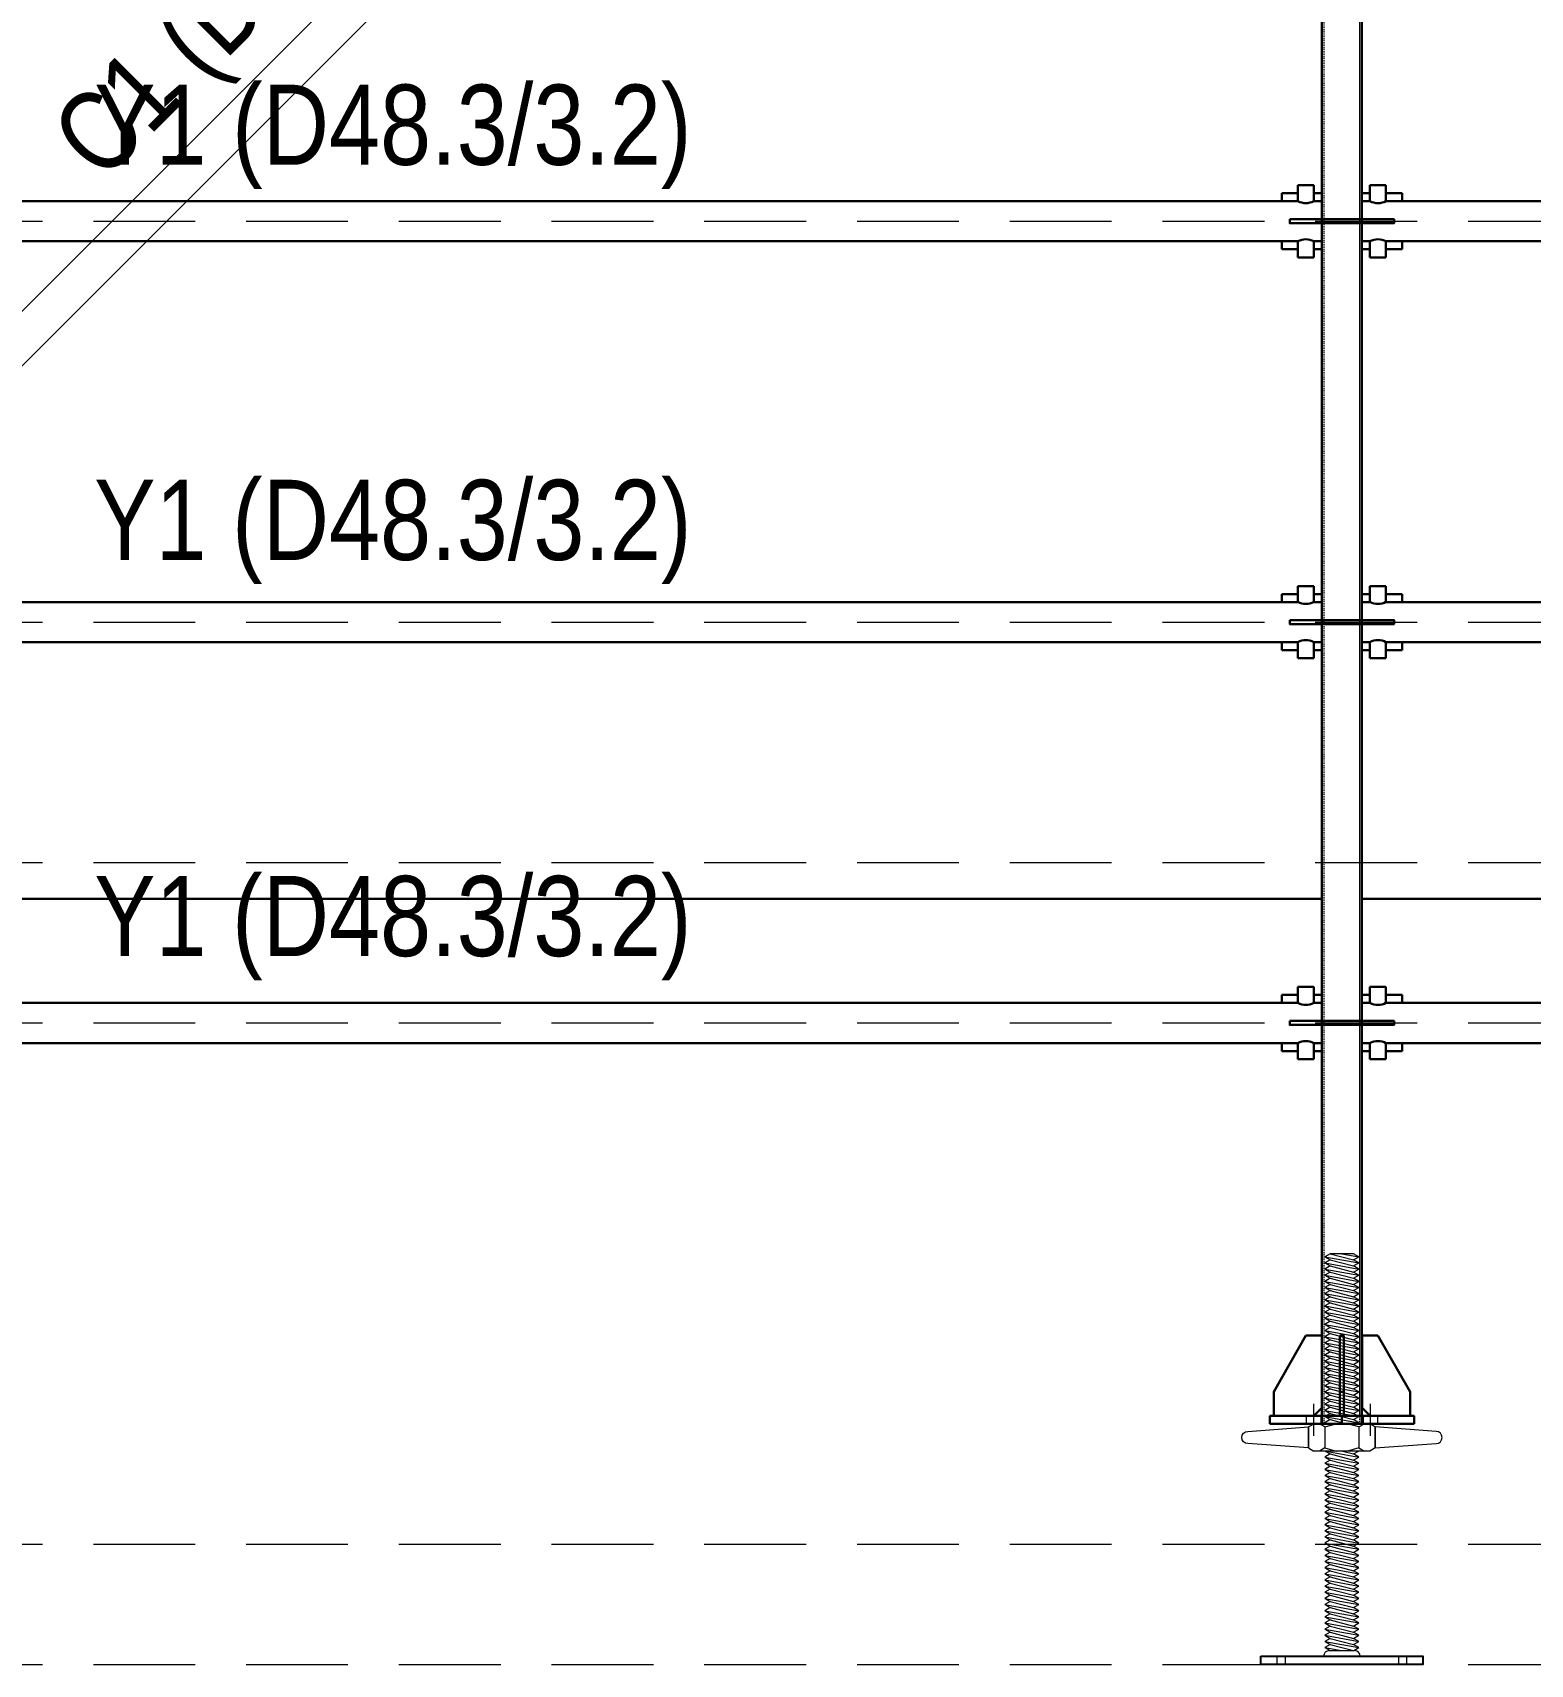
# Model space of a CAD drawing. Header units: millimetres. Extents: x 1500 to 3333, y 525 to 1954.
# Drawn here: x 2749.8 to 2936.6, y 1109.4 to 1312.9 of the extents above; entities that cross this region are included whole.
import ezdxf

# ---------------------------------------------------------------- set-up
doc = ezdxf.new("R2010")
doc.units = ezdxf.units.MM
for name, pattern in [('ACAD_ISO03W100', [30, 12, -18]), ('ACAD_ISO04W100', [30, 24, -3, 0, -3]), ('DASHED', [19.05, 12.7, -6.35]), ('HIDDEN2', [0.1875, 0.125, -0.0625])]:
    doc.linetypes.add(name, pattern=pattern)
for name, color, linetype, lineweight in [('AKS CIZGISI (BEYKENT)', 252, 'DASHED', 20), ('BOLT', 5, 'Continuous', 20), ('CAPRAZ', 140, 'Continuous', 20), ('CHS 60.3x5.0', 171, 'Continuous', 20), ('OLCU (BEYKENT)', 14, 'Continuous', 20), ('Part', 2, 'Continuous', 25), ('Part_Hidden', 7, 'Continuous', 25), ('PLATE', 7, 'Continuous', 25), ('TOPUK TAHTASI', 9, 'Continuous', 15), ('WELD', 7, 'Continuous', 20), ('YATAY-KORKULUK', 210, 'ACAD_ISO04W100', 30), ('YAZI (BEYKENT)', 140, 'Continuous', 20)]:
    doc.layers.add(name, color=color, linetype=linetype, lineweight=lineweight)
doc.styles.add('YAZI (BEYKENT)', font='')
doc.styles.get('YAZI (BEYKENT)').set_extended_font_data('Bahnschrift Light Condensed')

# ---------------------------------------------------------------- blocks, each defined once
blk = doc.blocks.new('*U18')
at = {"layer": 'BOLT', "linetype": 'Continuous', "lineweight": 0}
for p, q in [((-4.44, 31), (-4.44, 30)), ((-4.44, 31), (-4.44, 30)), ((-3.54, 32.5), (-3.54, 28.5)), ((-3.54, 32.5), (-3.54, 28.5)), ((-2.64, 31), (-2.64, 30)), ((-2.64, 31), (-2.64, 30)), ((2.64, 31), (2.64, 30)), ((2.64, 31), (2.64, 30)), ((3.54, 32.5), (3.54, 28.5)), ((3.54, 32.5), (3.54, 28.5)), ((4.44, 31), (4.44, 30)), ((4.44, 31), (4.44, 30))]:
    blk.add_line(p, q, dxfattribs=at)
at = {"layer": 'BOLT', "ltscale": 0.04}
for p, q in [((-4.16, 29.61), (-3.48, 30)), ((-4.16, 26.99), (-4.16, 29.61)), ((-2.12, 30), (-3.48, 30)), ((-2.12, 29.61), (-2.8, 30)), ((-2.12, 29.61), (-0.71, 30)), ((2.12, 30), (-2.12, 30)), ((-2.12, 29.61), (-2.12, 26.99)), ((2.12, 29.61), (0.71, 30)), ((2.12, 29.61), (2.8, 30)), ((3.48, 30), (2.12, 30)), ((2.12, 29.61), (2.12, 26.99)), ((4.16, 29.61), (3.48, 30)), ((4.16, 26.99), (4.16, 29.61)), ((-4.16, 26.99), (-3.48, 26.6)), ((3.48, 26.6), (-3.48, 26.6)), ((-2.12, 26.99), (-2.8, 26.6)), ((-2.12, 26.99), (-0.71, 26.6)), ((-2.02, 26.6), (2.12, 25.85)), ((0.07, 26.6), (1.46, 26.24)), ((2.12, 26.99), (0.71, 26.6)), ((2.12, 26.99), (2.8, 26.6)), ((4.16, 26.99), (3.48, 26.6)), ((-2.12, 25.85), (2.12, 25.09)), ((-2.12, 25.09), (2.12, 24.32)), ((-1.46, 26.24), (1.46, 25.47)), ((-1.46, 25.47), (1.46, 24.7)), ((-1.46, 24.7), (1.46, 23.94)), ((-2.12, 24.32), (2.12, 23.55)), ((-2.12, 23.55), (2.12, 22.79)), ((-2.12, 22.79), (2.12, 22.02)), ((-1.46, 23.94), (1.46, 23.17)), ((-1.46, 23.17), (1.46, 22.4)), ((-1.46, 22.4), (1.46, 21.64)), ((-2.12, 22.02), (2.12, 21.26)), ((-2.12, 21.26), (2.12, 20.49)), ((-2.12, 20.49), (2.12, 19.72)), ((-1.46, 21.64), (1.46, 20.87)), ((-1.46, 20.87), (1.46, 20.11)), ((-2.12, 19.72), (2.12, 18.96)), ((-2.12, 18.96), (2.12, 18.19)), ((-1.46, 20.11), (1.46, 19.34)), ((-1.46, 19.34), (1.46, 18.57)), ((-1.46, 18.57), (1.46, 17.81)), ((-2.12, 18.19), (2.12, 17.42)), ((-2.12, 17.42), (2.12, 16.66)), ((-2.12, 16.66), (2.12, 15.89)), ((-1.46, 17.81), (1.46, 17.04)), ((-1.46, 17.04), (1.46, 16.27)), ((-2.12, 15.89), (2.12, 15.12)), ((-2.12, 15.12), (2.12, 14.36)), ((-2.12, 14.36), (2.12, 13.59)), ((-1.46, 16.27), (1.46, 15.51)), ((-1.46, 15.51), (1.46, 14.74)), ((-1.46, 14.74), (1.46, 13.97)), ((-2.12, 13.59), (2.12, 12.82)), ((-2.12, 12.82), (2.12, 12.06)), ((-1.46, 13.97), (1.46, 13.21)), ((-1.46, 13.21), (1.46, 12.44)), ((-1.46, 12.44), (1.46, 11.67)), ((-2.12, 12.06), (2.12, 11.29)), ((-2.12, 11.29), (2.12, 10.53)), ((-2.12, 10.53), (2.12, 9.76)), ((-1.46, 11.67), (1.46, 10.91)), ((-1.46, 10.91), (1.46, 10.14)), ((-2.12, 9.76), (2.12, 8.99)), ((-2.12, 8.99), (2.12, 8.23)), ((-2.12, 8.23), (2.12, 7.46)), ((-1.46, 10.14), (1.46, 9.38)), ((-1.46, 9.38), (1.46, 8.61)), ((-1.46, 8.61), (1.46, 7.84)), ((-2.12, 7.46), (2.12, 6.69)), ((-2.12, 6.69), (2.12, 5.93)), ((-1.46, 7.84), (1.46, 7.08)), ((-1.46, 7.08), (1.46, 6.31)), ((-1.46, 6.31), (1.46, 5.54)), ((-2.12, 5.93), (2.12, 5.16)), ((-2.12, 5.16), (2.12, 4.39)), ((-2.12, 4.39), (2.12, 3.63)), ((-1.46, 5.54), (1.46, 4.78)), ((-1.46, 4.78), (1.46, 4.01)), ((-2.12, 3.63), (2.12, 2.86)), ((-2.12, 2.86), (2.12, 2.09)), ((-2.12, 2.09), (-0.04, 1.72)), ((-1.46, 4.01), (1.46, 3.24)), ((-1.46, 3.24), (1.46, 2.48)), ((-1.46, 2.48), (1.44, 1.72)), ((-1.57, 1.01), (1.57, 1.01))]:
    blk.add_line(p, q, dxfattribs=at)
for points in [[(-4.16, 29.61), (-4.16, 26.99), (-11.74, 27.54, -1), (-11.74, 29.06)], [(4.16, 29.61), (4.16, 26.99), (11.74, 27.54, 1), (11.74, 29.06)]]:
    blk.add_lwpolyline(points, format="xyb", close=True, dxfattribs=at)
for points in [[(-2.09, 26.6), (-1.46, 26.24)], [(1.46, 26.24), (2.09, 26.6)], [(-1.46, 26.24), (-2.12, 25.85), (-1.46, 25.47)], [(-1.46, 25.47), (-2.12, 25.09), (-1.46, 24.7)], [(-1.46, 24.7), (-2.12, 24.32), (-1.46, 23.94)], [(1.46, 25.47), (2.12, 25.85), (1.46, 26.24)], [(1.46, 24.7), (2.12, 25.09), (1.46, 25.47)], [(1.46, 23.94), (2.12, 24.32), (1.46, 24.7)], [(-1.46, 23.94), (-2.12, 23.55), (-1.46, 23.17)], [(-1.46, 23.17), (-2.12, 22.79), (-1.46, 22.4)], [(-1.46, 22.4), (-2.12, 22.02), (-1.46, 21.64)], [(1.46, 23.17), (2.12, 23.55), (1.46, 23.94)], [(1.46, 22.4), (2.12, 22.79), (1.46, 23.17)], [(1.46, 21.64), (2.12, 22.02), (1.46, 22.4)], [(-1.46, 21.64), (-2.12, 21.26), (-1.46, 20.87)], [(-1.46, 20.87), (-2.12, 20.49), (-1.46, 20.11)], [(1.46, 20.87), (2.12, 21.26), (1.46, 21.64)], [(1.46, 20.11), (2.12, 20.49), (1.46, 20.87)], [(-1.46, 20.11), (-2.12, 19.72), (-1.46, 19.34)], [(-1.46, 19.34), (-2.12, 18.96), (-1.46, 18.57)], [(-1.46, 18.57), (-2.12, 18.19), (-1.46, 17.81)], [(1.46, 19.34), (2.12, 19.72), (1.46, 20.11)], [(1.46, 18.57), (2.12, 18.96), (1.46, 19.34)], [(1.46, 17.81), (2.12, 18.19), (1.46, 18.57)], [(-1.46, 17.81), (-2.12, 17.42), (-1.46, 17.04)], [(-1.46, 17.04), (-2.12, 16.66), (-1.46, 16.27)], [(1.46, 17.04), (2.12, 17.42), (1.46, 17.81)], [(1.46, 16.27), (2.12, 16.66), (1.46, 17.04)], [(-1.46, 16.27), (-2.12, 15.89), (-1.46, 15.51)], [(-1.46, 15.51), (-2.12, 15.12), (-1.46, 14.74)], [(-1.46, 14.74), (-2.12, 14.36), (-1.46, 13.97)], [(1.46, 15.51), (2.12, 15.89), (1.46, 16.27)], [(1.46, 14.74), (2.12, 15.12), (1.46, 15.51)], [(1.46, 13.97), (2.12, 14.36), (1.46, 14.74)], [(-1.46, 13.97), (-2.12, 13.59), (-1.46, 13.21)], [(-1.46, 13.21), (-2.12, 12.82), (-1.46, 12.44)], [(-1.46, 12.44), (-2.12, 12.06), (-1.46, 11.67)], [(1.46, 13.21), (2.12, 13.59), (1.46, 13.97)], [(1.46, 12.44), (2.12, 12.82), (1.46, 13.21)], [(1.46, 11.67), (2.12, 12.06), (1.46, 12.44)], [(-1.46, 11.67), (-2.12, 11.29), (-1.46, 10.91)], [(-1.46, 10.91), (-2.12, 10.53), (-1.46, 10.14)], [(1.46, 10.91), (2.12, 11.29), (1.46, 11.67)], [(1.46, 10.14), (2.12, 10.53), (1.46, 10.91)], [(-1.46, 10.14), (-2.12, 9.76), (-1.46, 9.38)], [(-1.46, 9.38), (-2.12, 8.99), (-1.46, 8.61)], [(-1.46, 8.61), (-2.12, 8.23), (-1.46, 7.84)], [(1.46, 9.38), (2.12, 9.76), (1.46, 10.14)], [(1.46, 8.61), (2.12, 8.99), (1.46, 9.38)], [(1.46, 7.84), (2.12, 8.23), (1.46, 8.61)], [(-1.46, 7.84), (-2.12, 7.46), (-1.46, 7.08)], [(-1.46, 7.08), (-2.12, 6.69), (-1.46, 6.31)], [(-1.46, 6.31), (-2.12, 5.93), (-1.46, 5.54)], [(1.46, 7.08), (2.12, 7.46), (1.46, 7.84)], [(1.46, 6.31), (2.12, 6.69), (1.46, 7.08)], [(1.46, 5.54), (2.12, 5.93), (1.46, 6.31)], [(-1.46, 5.54), (-2.12, 5.16), (-1.46, 4.78)], [(-1.46, 4.78), (-2.12, 4.39), (-1.46, 4.01)], [(1.46, 4.78), (2.12, 5.16), (1.46, 5.54)], [(1.46, 4.01), (2.12, 4.39), (1.46, 4.78)], [(-1.46, 4.01), (-2.12, 3.63), (-1.46, 3.24)], [(-1.46, 3.24), (-2.12, 2.86), (-1.46, 2.48)], [(-1.46, 2.48), (-2.12, 2.09), (-1.47, 1.72)], [(1.46, 3.24), (2.12, 3.63), (1.46, 4.01)], [(1.46, 2.48), (2.12, 2.86), (1.46, 3.24)], [(1.47, 1.72), (2.12, 2.09), (1.46, 2.48)]]:
    blk.add_lwpolyline(points, dxfattribs=at)
at = {"layer": 'CHS 60.3x5.0', "color": 8, "linetype": 'ACAD_ISO03W100', "lineweight": 9, "ltscale": 0.5}
for p, q in [((-1.46, 51.22), (1.46, 50.45)), ((0, 51.22), (2.12, 50.83)), ((-2.12, 50.83), (2.12, 50.07)), ((-2.12, 50.07), (2.12, 49.3)), ((-2.12, 49.3), (2.12, 48.54)), ((-1.46, 50.45), (1.46, 49.69)), ((-1.46, 49.69), (1.46, 48.92)), ((-1.46, 48.92), (1.46, 48.15)), ((-2.12, 48.54), (2.12, 47.77)), ((-2.12, 47.77), (2.12, 47)), ((-2.12, 47), (2.12, 46.24)), ((-1.46, 48.15), (1.46, 47.39)), ((-1.46, 47.39), (1.46, 46.62)), ((-2.12, 46.24), (2.12, 45.47)), ((-2.12, 45.47), (2.12, 44.7)), ((-1.46, 46.62), (1.46, 45.85)), ((-1.46, 45.85), (1.46, 45.09)), ((-1.46, 45.09), (1.46, 44.32)), ((-2.12, 44.7), (2.12, 43.94)), ((-2.12, 43.94), (2.12, 43.17)), ((-2.12, 43.17), (2.12, 42.4)), ((-1.46, 44.32), (1.46, 43.55)), ((-1.46, 43.55), (1.46, 42.79)), ((-1.46, 42.79), (1.46, 42.02)), ((-2.12, 42.4), (2.12, 41.64)), ((-2.12, 41.64), (2.12, 40.87)), ((-2.12, 40.87), (2.12, 40.1)), ((-1.46, 42.02), (1.46, 41.25)), ((-1.46, 41.25), (1.46, 40.49)), ((-2.12, 40.1), (2.12, 39.34)), ((-2.12, 39.34), (2.12, 38.57)), ((-1.46, 40.49), (1.46, 39.72)), ((-1.46, 39.72), (1.46, 38.96)), ((-1.46, 38.96), (1.46, 38.19)), ((-2.12, 38.57), (2.12, 37.81)), ((-2.12, 37.81), (2.12, 37.04)), ((-2.12, 37.04), (2.12, 36.27)), ((-1.46, 38.19), (1.46, 37.42)), ((-1.46, 37.42), (1.46, 36.66)), ((-1.46, 36.66), (1.46, 35.89)), ((-2.12, 36.27), (2.12, 35.51)), ((-2.12, 35.51), (2.12, 34.74)), ((-2.12, 34.74), (2.12, 33.97)), ((-1.46, 35.89), (1.46, 35.12)), ((-1.46, 35.12), (1.46, 34.36)), ((-2.12, 33.97), (2.12, 33.21)), ((-2.12, 33.21), (2.12, 32.44)), ((-1.46, 34.36), (1.46, 33.59)), ((-1.46, 33.59), (1.46, 32.82)), ((-1.46, 32.82), (1.46, 32.06)), ((-2.12, 32.44), (2.12, 31.67)), ((-2.12, 31.67), (2.12, 30.91)), ((-2.12, 30.91), (2.12, 30.14)), ((-1.46, 32.06), (1.46, 31.29)), ((-1.46, 31.29), (1.46, 30.52)), ((-2.12, 30.14), (-1.34, 30)), ((-1.46, 30.52), (0.54, 30))]:
    blk.add_line(p, q, dxfattribs=at)
for points in [[(-1.46, 51.22), (-2.12, 50.83), (-1.46, 50.45)], [(1.46, 50.45), (2.12, 50.83), (1.46, 51.22), (-1.46, 51.22)], [(-1.46, 50.45), (-2.12, 50.07), (-1.46, 49.69)], [(-1.46, 49.69), (-2.12, 49.3), (-1.46, 48.92)], [(-1.46, 48.92), (-2.12, 48.54), (-1.46, 48.15)], [(1.46, 49.69), (2.12, 50.07), (1.46, 50.45)], [(1.46, 48.92), (2.12, 49.3), (1.46, 49.69)], [(1.46, 48.15), (2.12, 48.54), (1.46, 48.92)], [(-1.46, 48.15), (-2.12, 47.77), (-1.46, 47.39)], [(-1.46, 47.39), (-2.12, 47), (-1.46, 46.62)], [(1.46, 47.39), (2.12, 47.77), (1.46, 48.15)], [(1.46, 46.62), (2.12, 47), (1.46, 47.39)], [(-1.46, 46.62), (-2.12, 46.24), (-1.46, 45.85)], [(-1.46, 45.85), (-2.12, 45.47), (-1.46, 45.09)], [(-1.46, 45.09), (-2.12, 44.7), (-1.46, 44.32)], [(1.46, 45.85), (2.12, 46.24), (1.46, 46.62)], [(1.46, 45.09), (2.12, 45.47), (1.46, 45.85)], [(1.46, 44.32), (2.12, 44.7), (1.46, 45.09)], [(-1.46, 44.32), (-2.12, 43.94), (-1.46, 43.55)], [(-1.46, 43.55), (-2.12, 43.17), (-1.46, 42.79)], [(-1.46, 42.79), (-2.12, 42.4), (-1.46, 42.02)], [(1.46, 43.55), (2.12, 43.94), (1.46, 44.32)], [(1.46, 42.79), (2.12, 43.17), (1.46, 43.55)], [(1.46, 42.02), (2.12, 42.4), (1.46, 42.79)], [(-1.46, 42.02), (-2.12, 41.64), (-1.46, 41.25)], [(-1.46, 41.25), (-2.12, 40.87), (-1.46, 40.49)], [(1.46, 41.25), (2.12, 41.64), (1.46, 42.02)], [(1.46, 40.49), (2.12, 40.87), (1.46, 41.25)], [(-1.46, 40.49), (-2.12, 40.1), (-1.46, 39.72)], [(-1.46, 39.72), (-2.12, 39.34), (-1.46, 38.96)], [(-1.46, 38.96), (-2.12, 38.57), (-1.46, 38.19)], [(1.46, 39.72), (2.12, 40.1), (1.46, 40.49)], [(1.46, 38.96), (2.12, 39.34), (1.46, 39.72)], [(1.46, 38.19), (2.12, 38.57), (1.46, 38.96)], [(-1.46, 38.19), (-2.12, 37.81), (-1.46, 37.42)], [(-1.46, 37.42), (-2.12, 37.04), (-1.46, 36.66)], [(-1.46, 36.66), (-2.12, 36.27), (-1.46, 35.89)], [(1.46, 37.42), (2.12, 37.81), (1.46, 38.19)], [(1.46, 36.66), (2.12, 37.04), (1.46, 37.42)], [(1.46, 35.89), (2.12, 36.27), (1.46, 36.66)], [(-1.46, 35.89), (-2.12, 35.51), (-1.46, 35.12)], [(-1.46, 35.12), (-2.12, 34.74), (-1.46, 34.36)], [(1.46, 35.12), (2.12, 35.51), (1.46, 35.89)], [(1.46, 34.36), (2.12, 34.74), (1.46, 35.12)], [(-1.46, 34.36), (-2.12, 33.97), (-1.46, 33.59)], [(-1.46, 33.59), (-2.12, 33.21), (-1.46, 32.82)], [(-1.46, 32.82), (-2.12, 32.44), (-1.46, 32.06)], [(1.46, 33.59), (2.12, 33.97), (1.46, 34.36)], [(1.46, 32.82), (2.12, 33.21), (1.46, 33.59)], [(1.46, 32.06), (2.12, 32.44), (1.46, 32.82)], [(-1.46, 32.06), (-2.12, 31.67), (-1.46, 31.29)], [(-1.46, 31.29), (-2.12, 30.91), (-1.46, 30.52)], [(1.46, 31.29), (2.12, 31.67), (1.46, 32.06)], [(1.46, 30.52), (2.12, 30.91), (1.46, 31.29)], [(-1.46, 30.52), (-2.12, 30.14), (-1.88, 30)], [(1.88, 30), (2.12, 30.14), (1.46, 30.52)], [(-8.08, 1.01), (-7.07, 1.01), (-7.07, 0), (-8.08, 0), (-8.08, 1.01)], [(8.08, 1.01), (7.07, 1.01), (7.07, 0), (8.08, 0), (8.08, 1.01)]]:
    blk.add_lwpolyline(points, dxfattribs=at)
at = {"layer": 'Part', "color": 4, "linetype": 'Continuous', "lineweight": 30}
for p, q in [((-4.5, 41), (-8.5, 34)), ((-2.52, 41), (-4.5, 41)), ((-2.52, 32), (-2.52, 41)), ((-0.25, 31), (-0.25, 41)), ((-0.25, 41), (0.25, 41)), ((0.25, 41), (0.25, 31)), ((4.5, 41), (2.52, 41)), ((2.52, 41), (2.52, 32)), ((4.5, 41), (8.5, 34)), ((-8.5, 34), (-8.5, 31)), ((-0.25, 34), (0.25, 34)), ((8.5, 34), (8.5, 31)), ((-9, 30), (-9, 31)), ((-9, 31), (9, 31)), ((-3.52, 31), (-2.52, 32)), ((0, 30), (0, 31)), ((3.52, 31), (2.52, 32)), ((9, 30), (9, 31)), ((-9, 30), (9, 30))]:
    blk.add_line(p, q, dxfattribs=at)
for points in [[(-2.5, 31), (2.5, 31), (2.5, 305), (-2.5, 305)], [(-6.5, 180.25), (6.5, 180.25), (6.5, 179.75), (-6.5, 179.75)], [(-6.5, 130.25), (6.5, 130.25), (6.5, 129.75), (-6.5, 129.75)], [(-6.5, 80.25), (6.5, 80.25), (6.5, 79.75), (-6.5, 79.75)]]:
    blk.add_lwpolyline(points, close=True, dxfattribs=at)
at = {"layer": 'Part_Hidden', "color": 8, "linetype": 'HIDDEN2', "lineweight": 15}
for p, q in [((-0.25, 41), (-0.25, 31)), ((0.25, 41), (-0.25, 41)), ((0.25, 31), (0.25, 41)), ((-0.25, 34), (0.25, 34)), ((-8.5, 31), (-3.52, 31)), ((-2.5, 31), (2.5, 31)), ((0.25, 32), (-0.25, 32)), ((0.25, 32), (-0.25, 32)), ((0.25, 31), (-0.25, 31)), ((-0.25, 31), (0.25, 31)), ((8.5, 31), (3.52, 31))]:
    blk.add_line(p, q, dxfattribs=at)
blk.add_lwpolyline([(-2.25, 31), (2.25, 31), (2.25, 305), (-2.25, 305)], close=True, dxfattribs=at)
at = {"layer": 'PLATE', "ltscale": 0.5}
blk.add_lwpolyline([(-10.1, 1.01), (10.1, 1.01), (10.1, 0), (-10.1, 0), (-10.1, 1.01)], dxfattribs=at)
at = {"layer": 'TOPUK TAHTASI', "linetype": 'Continuous', "lineweight": 30}
blk.add_line((2.5, 95.5), (122.5, 95.5), dxfattribs=at)
at = {"layer": 'WELD', "ltscale": 0.5}
blk.add_lwpolyline([(-1.57, 1.72), (1.57, 1.72)], dxfattribs=at)
for centre, start, end in [((-1.57, 1.01), 90, 180), ((1.57, 1.01), 0, 90)]:
    blk.add_arc(centre, 0.707, start, end, dxfattribs=at)
at = {"layer": 'YATAY-KORKULUK', "linetype": 'Continuous', "lineweight": 30}
for p, q in [((2.5, 183.5), (3.5, 183.5)), ((3.5, 182.5), (3.5, 184.5)), ((3.5, 184.5), (5.5, 184.5)), ((5.5, 182.5), (5.5, 184.5)), ((5.5, 183.5), (7.5, 183.5)), ((7.5, 182.5), (7.5, 183.5)), ((2.5, 182.5), (3.5, 182.5)), ((5.5, 182.5), (119.5, 182.5)), ((2.5, 177.5), (3.5, 177.5)), ((2.5, 177.5), (3.5, 177.5)), ((3.5, 177.5), (3.5, 175.5)), ((5.5, 177.5), (119.5, 177.5)), ((5.5, 177.5), (5.5, 175.5)), ((7.5, 177.5), (7.5, 176.5)), ((2.5, 176.5), (3.5, 176.5)), ((3.5, 175.5), (5.5, 175.5)), ((5.5, 176.5), (7.5, 176.5)), ((3.5, 132.5), (3.5, 134.5)), ((3.5, 134.5), (5.5, 134.5)), ((5.5, 132.5), (5.5, 134.5)), ((2.5, 133.5), (3.5, 133.5)), ((2.5, 132.5), (3.5, 132.5)), ((5.5, 133.5), (7.5, 133.5)), ((5.5, 132.5), (119.5, 132.5)), ((7.5, 132.5), (7.5, 133.5)), ((2.5, 127.5), (3.5, 127.5)), ((2.5, 127.5), (3.5, 127.5)), ((2.5, 126.5), (3.5, 126.5)), ((3.5, 127.5), (3.5, 125.5)), ((5.5, 127.5), (119.5, 127.5)), ((5.5, 127.5), (5.5, 125.5)), ((5.5, 126.5), (7.5, 126.5)), ((7.5, 127.5), (7.5, 126.5)), ((3.5, 125.5), (5.5, 125.5)), ((2.5, 83.5), (3.5, 83.5)), ((3.5, 82.5), (3.5, 84.5)), ((3.5, 84.5), (5.5, 84.5)), ((5.5, 82.5), (5.5, 84.5)), ((5.5, 83.5), (7.5, 83.5)), ((7.5, 82.5), (7.5, 83.5)), ((2.5, 82.5), (3.5, 82.5)), ((5.5, 82.5), (119.5, 82.5)), ((2.5, 77.5), (3.5, 77.5)), ((2.5, 77.5), (3.5, 77.5)), ((3.5, 77.5), (3.5, 75.5)), ((5.5, 77.5), (119.5, 77.5)), ((5.5, 77.5), (5.5, 75.5)), ((7.5, 77.5), (7.5, 76.5)), ((2.5, 76.5), (3.5, 76.5)), ((3.5, 75.5), (5.5, 75.5)), ((5.5, 76.5), (7.5, 76.5))]:
    blk.add_line(p, q, dxfattribs=at)
for centre, start, end in [((4.5, 184.38), 241.9275, 298.0725), ((4.5, 175.63), 61.9275, 118.0725), ((4.5, 134.38), 241.9275, 298.0725), ((4.5, 125.63), 61.9275, 118.0725), ((4.5, 84.38), 241.9275, 298.0725), ((4.5, 75.63), 61.9275, 118.0725)]:
    blk.add_arc(centre, 2.12, start, end, dxfattribs=at)
blk = doc.blocks.new('*U9')
at = {"layer": 'BOLT', "linetype": 'Continuous', "lineweight": 0}
for p, q in [((245.56, 31), (245.56, 30)), ((245.56, 31), (245.56, 30)), ((246.46, 32.5), (246.46, 28.5)), ((246.46, 32.5), (246.46, 28.5)), ((247.36, 31), (247.36, 30)), ((247.36, 31), (247.36, 30)), ((252.64, 31), (252.64, 30)), ((252.64, 31), (252.64, 30)), ((253.54, 32.5), (253.54, 28.5)), ((253.54, 32.5), (253.54, 28.5)), ((254.44, 31), (254.44, 30)), ((254.44, 31), (254.44, 30))]:
    blk.add_line(p, q, dxfattribs=at)
at = {"layer": 'BOLT', "ltscale": 0.04}
for p, q in [((245.84, 29.61), (246.52, 30)), ((245.84, 26.99), (245.84, 29.61)), ((247.88, 30), (246.52, 30)), ((247.88, 29.61), (247.2, 30)), ((247.88, 29.61), (249.29, 30)), ((252.12, 30), (247.88, 30)), ((247.88, 29.61), (247.88, 26.99)), ((252.12, 29.61), (250.71, 30)), ((252.12, 29.61), (252.8, 30)), ((253.48, 30), (252.12, 30)), ((252.12, 29.61), (252.12, 26.99)), ((254.16, 29.61), (253.48, 30)), ((254.16, 26.99), (254.16, 29.61)), ((245.84, 26.99), (246.52, 26.6)), ((253.48, 26.6), (246.52, 26.6)), ((247.88, 26.99), (247.2, 26.6)), ((247.88, 26.99), (249.29, 26.6)), ((247.98, 26.6), (252.12, 25.85)), ((250.07, 26.6), (251.46, 26.24)), ((252.12, 26.99), (250.71, 26.6)), ((252.12, 26.99), (252.8, 26.6)), ((254.16, 26.99), (253.48, 26.6)), ((247.88, 25.85), (252.12, 25.09)), ((247.88, 25.09), (252.12, 24.32)), ((248.54, 26.24), (251.46, 25.47)), ((248.54, 25.47), (251.46, 24.7)), ((248.54, 24.7), (251.46, 23.94)), ((247.88, 24.32), (252.12, 23.55)), ((247.88, 23.55), (252.12, 22.79)), ((247.88, 22.79), (252.12, 22.02)), ((248.54, 23.94), (251.46, 23.17)), ((248.54, 23.17), (251.46, 22.4)), ((248.54, 22.4), (251.46, 21.64)), ((247.88, 22.02), (252.12, 21.26)), ((247.88, 21.26), (252.12, 20.49)), ((247.88, 20.49), (252.12, 19.72)), ((248.54, 21.64), (251.46, 20.87)), ((248.54, 20.87), (251.46, 20.11)), ((247.88, 19.72), (252.12, 18.96)), ((247.88, 18.96), (252.12, 18.19)), ((248.54, 20.11), (251.46, 19.34)), ((248.54, 19.34), (251.46, 18.57)), ((248.54, 18.57), (251.46, 17.81)), ((247.88, 18.19), (252.12, 17.42)), ((247.88, 17.42), (252.12, 16.66)), ((247.88, 16.66), (252.12, 15.89)), ((248.54, 17.81), (251.46, 17.04)), ((248.54, 17.04), (251.46, 16.27)), ((247.88, 15.89), (252.12, 15.12)), ((247.88, 15.12), (252.12, 14.36)), ((247.88, 14.36), (252.12, 13.59)), ((248.54, 16.27), (251.46, 15.51)), ((248.54, 15.51), (251.46, 14.74)), ((248.54, 14.74), (251.46, 13.97)), ((247.88, 13.59), (252.12, 12.82)), ((247.88, 12.82), (252.12, 12.06)), ((248.54, 13.97), (251.46, 13.21)), ((248.54, 13.21), (251.46, 12.44)), ((248.54, 12.44), (251.46, 11.67)), ((247.88, 12.06), (252.12, 11.29)), ((247.88, 11.29), (252.12, 10.53)), ((247.88, 10.53), (252.12, 9.76)), ((248.54, 11.67), (251.46, 10.91)), ((248.54, 10.91), (251.46, 10.14)), ((247.88, 9.76), (252.12, 8.99)), ((247.88, 8.99), (252.12, 8.23)), ((247.88, 8.23), (252.12, 7.46)), ((248.54, 10.14), (251.46, 9.38)), ((248.54, 9.38), (251.46, 8.61)), ((248.54, 8.61), (251.46, 7.84)), ((247.88, 7.46), (252.12, 6.69)), ((247.88, 6.69), (252.12, 5.93)), ((248.54, 7.84), (251.46, 7.08)), ((248.54, 7.08), (251.46, 6.31)), ((248.54, 6.31), (251.46, 5.54)), ((247.88, 5.93), (252.12, 5.16)), ((247.88, 5.16), (252.12, 4.39)), ((247.88, 4.39), (252.12, 3.63)), ((248.54, 5.54), (251.46, 4.78)), ((248.54, 4.78), (251.46, 4.01)), ((247.88, 3.63), (252.12, 2.86)), ((247.88, 2.86), (252.12, 2.09)), ((247.88, 2.09), (249.96, 1.72)), ((248.54, 4.01), (251.46, 3.24)), ((248.54, 3.24), (251.46, 2.48)), ((248.54, 2.48), (251.44, 1.72)), ((248.43, 1.01), (251.57, 1.01))]:
    blk.add_line(p, q, dxfattribs=at)
for points in [[(245.84, 29.61), (245.84, 26.99), (238.26, 27.54, -1), (238.26, 29.06)], [(254.16, 29.61), (254.16, 26.99), (261.74, 27.54, 1), (261.74, 29.06)]]:
    blk.add_lwpolyline(points, format="xyb", close=True, dxfattribs=at)
for points in [[(247.91, 26.6), (248.54, 26.24)], [(251.46, 26.24), (252.09, 26.6)], [(248.54, 26.24), (247.88, 25.85), (248.54, 25.47)], [(248.54, 25.47), (247.88, 25.09), (248.54, 24.7)], [(248.54, 24.7), (247.88, 24.32), (248.54, 23.94)], [(251.46, 25.47), (252.12, 25.85), (251.46, 26.24)], [(251.46, 24.7), (252.12, 25.09), (251.46, 25.47)], [(251.46, 23.94), (252.12, 24.32), (251.46, 24.7)], [(248.54, 23.94), (247.88, 23.55), (248.54, 23.17)], [(248.54, 23.17), (247.88, 22.79), (248.54, 22.4)], [(248.54, 22.4), (247.88, 22.02), (248.54, 21.64)], [(251.46, 23.17), (252.12, 23.55), (251.46, 23.94)], [(251.46, 22.4), (252.12, 22.79), (251.46, 23.17)], [(251.46, 21.64), (252.12, 22.02), (251.46, 22.4)], [(248.54, 21.64), (247.88, 21.26), (248.54, 20.87)], [(248.54, 20.87), (247.88, 20.49), (248.54, 20.11)], [(251.46, 20.87), (252.12, 21.26), (251.46, 21.64)], [(251.46, 20.11), (252.12, 20.49), (251.46, 20.87)], [(248.54, 20.11), (247.88, 19.72), (248.54, 19.34)], [(248.54, 19.34), (247.88, 18.96), (248.54, 18.57)], [(248.54, 18.57), (247.88, 18.19), (248.54, 17.81)], [(251.46, 19.34), (252.12, 19.72), (251.46, 20.11)], [(251.46, 18.57), (252.12, 18.96), (251.46, 19.34)], [(251.46, 17.81), (252.12, 18.19), (251.46, 18.57)], [(248.54, 17.81), (247.88, 17.42), (248.54, 17.04)], [(248.54, 17.04), (247.88, 16.66), (248.54, 16.27)], [(251.46, 17.04), (252.12, 17.42), (251.46, 17.81)], [(251.46, 16.27), (252.12, 16.66), (251.46, 17.04)], [(248.54, 16.27), (247.88, 15.89), (248.54, 15.51)], [(248.54, 15.51), (247.88, 15.12), (248.54, 14.74)], [(248.54, 14.74), (247.88, 14.36), (248.54, 13.97)], [(251.46, 15.51), (252.12, 15.89), (251.46, 16.27)], [(251.46, 14.74), (252.12, 15.12), (251.46, 15.51)], [(251.46, 13.97), (252.12, 14.36), (251.46, 14.74)], [(248.54, 13.97), (247.88, 13.59), (248.54, 13.21)], [(248.54, 13.21), (247.88, 12.82), (248.54, 12.44)], [(248.54, 12.44), (247.88, 12.06), (248.54, 11.67)], [(251.46, 13.21), (252.12, 13.59), (251.46, 13.97)], [(251.46, 12.44), (252.12, 12.82), (251.46, 13.21)], [(251.46, 11.67), (252.12, 12.06), (251.46, 12.44)], [(248.54, 11.67), (247.88, 11.29), (248.54, 10.91)], [(248.54, 10.91), (247.88, 10.53), (248.54, 10.14)], [(251.46, 10.91), (252.12, 11.29), (251.46, 11.67)], [(251.46, 10.14), (252.12, 10.53), (251.46, 10.91)], [(248.54, 10.14), (247.88, 9.76), (248.54, 9.38)], [(248.54, 9.38), (247.88, 8.99), (248.54, 8.61)], [(248.54, 8.61), (247.88, 8.23), (248.54, 7.84)], [(251.46, 9.38), (252.12, 9.76), (251.46, 10.14)], [(251.46, 8.61), (252.12, 8.99), (251.46, 9.38)], [(251.46, 7.84), (252.12, 8.23), (251.46, 8.61)], [(248.54, 7.84), (247.88, 7.46), (248.54, 7.08)], [(248.54, 7.08), (247.88, 6.69), (248.54, 6.31)], [(248.54, 6.31), (247.88, 5.93), (248.54, 5.54)], [(251.46, 7.08), (252.12, 7.46), (251.46, 7.84)], [(251.46, 6.31), (252.12, 6.69), (251.46, 7.08)], [(251.46, 5.54), (252.12, 5.93), (251.46, 6.31)], [(248.54, 5.54), (247.88, 5.16), (248.54, 4.78)], [(248.54, 4.78), (247.88, 4.39), (248.54, 4.01)], [(251.46, 4.78), (252.12, 5.16), (251.46, 5.54)], [(251.46, 4.01), (252.12, 4.39), (251.46, 4.78)], [(248.54, 4.01), (247.88, 3.63), (248.54, 3.24)], [(248.54, 3.24), (247.88, 2.86), (248.54, 2.48)], [(248.54, 2.48), (247.88, 2.09), (248.53, 1.72)], [(251.46, 3.24), (252.12, 3.63), (251.46, 4.01)], [(251.46, 2.48), (252.12, 2.86), (251.46, 3.24)], [(251.47, 1.72), (252.12, 2.09), (251.46, 2.48)]]:
    blk.add_lwpolyline(points, dxfattribs=at)
at = {"layer": 'CHS 60.3x5.0', "color": 8, "linetype": 'ACAD_ISO03W100', "lineweight": 9, "ltscale": 0.5}
for p, q in [((248.54, 51.22), (251.46, 50.45)), ((250, 51.22), (252.12, 50.83)), ((247.88, 50.83), (252.12, 50.07)), ((247.88, 50.07), (252.12, 49.3)), ((247.88, 49.3), (252.12, 48.54)), ((248.54, 50.45), (251.46, 49.69)), ((248.54, 49.69), (251.46, 48.92)), ((248.54, 48.92), (251.46, 48.15)), ((247.88, 48.54), (252.12, 47.77)), ((247.88, 47.77), (252.12, 47)), ((247.88, 47), (252.12, 46.24)), ((248.54, 48.15), (251.46, 47.39)), ((248.54, 47.39), (251.46, 46.62)), ((247.88, 46.24), (252.12, 45.47)), ((247.88, 45.47), (252.12, 44.7)), ((248.54, 46.62), (251.46, 45.85)), ((248.54, 45.85), (251.46, 45.09)), ((248.54, 45.09), (251.46, 44.32)), ((247.88, 44.7), (252.12, 43.94)), ((247.88, 43.94), (252.12, 43.17)), ((247.88, 43.17), (252.12, 42.4)), ((248.54, 44.32), (251.46, 43.55)), ((248.54, 43.55), (251.46, 42.79)), ((248.54, 42.79), (251.46, 42.02)), ((247.88, 42.4), (252.12, 41.64)), ((247.88, 41.64), (252.12, 40.87)), ((247.88, 40.87), (252.12, 40.1)), ((248.54, 42.02), (251.46, 41.25)), ((248.54, 41.25), (251.46, 40.49)), ((247.88, 40.1), (252.12, 39.34)), ((247.88, 39.34), (252.12, 38.57)), ((248.54, 40.49), (251.46, 39.72)), ((248.54, 39.72), (251.46, 38.96)), ((248.54, 38.96), (251.46, 38.19)), ((247.88, 38.57), (252.12, 37.81)), ((247.88, 37.81), (252.12, 37.04)), ((247.88, 37.04), (252.12, 36.27)), ((248.54, 38.19), (251.46, 37.42)), ((248.54, 37.42), (251.46, 36.66)), ((248.54, 36.66), (251.46, 35.89)), ((247.88, 36.27), (252.12, 35.51)), ((247.88, 35.51), (252.12, 34.74)), ((247.88, 34.74), (252.12, 33.97)), ((248.54, 35.89), (251.46, 35.12)), ((248.54, 35.12), (251.46, 34.36)), ((247.88, 33.97), (252.12, 33.21)), ((247.88, 33.21), (252.12, 32.44)), ((248.54, 34.36), (251.46, 33.59)), ((248.54, 33.59), (251.46, 32.82)), ((248.54, 32.82), (251.46, 32.06)), ((247.88, 32.44), (252.12, 31.67)), ((247.88, 31.67), (252.12, 30.91)), ((247.88, 30.91), (252.12, 30.14)), ((248.54, 32.06), (251.46, 31.29)), ((248.54, 31.29), (251.46, 30.52)), ((247.88, 30.14), (248.66, 30)), ((248.54, 30.52), (250.54, 30))]:
    blk.add_line(p, q, dxfattribs=at)
for points in [[(248.54, 51.22), (247.88, 50.83), (248.54, 50.45)], [(251.46, 50.45), (252.12, 50.83), (251.46, 51.22), (248.54, 51.22)], [(248.54, 50.45), (247.88, 50.07), (248.54, 49.69)], [(248.54, 49.69), (247.88, 49.3), (248.54, 48.92)], [(248.54, 48.92), (247.88, 48.54), (248.54, 48.15)], [(251.46, 49.69), (252.12, 50.07), (251.46, 50.45)], [(251.46, 48.92), (252.12, 49.3), (251.46, 49.69)], [(251.46, 48.15), (252.12, 48.54), (251.46, 48.92)], [(248.54, 48.15), (247.88, 47.77), (248.54, 47.39)], [(248.54, 47.39), (247.88, 47), (248.54, 46.62)], [(251.46, 47.39), (252.12, 47.77), (251.46, 48.15)], [(251.46, 46.62), (252.12, 47), (251.46, 47.39)], [(248.54, 46.62), (247.88, 46.24), (248.54, 45.85)], [(248.54, 45.85), (247.88, 45.47), (248.54, 45.09)], [(248.54, 45.09), (247.88, 44.7), (248.54, 44.32)], [(251.46, 45.85), (252.12, 46.24), (251.46, 46.62)], [(251.46, 45.09), (252.12, 45.47), (251.46, 45.85)], [(251.46, 44.32), (252.12, 44.7), (251.46, 45.09)], [(248.54, 44.32), (247.88, 43.94), (248.54, 43.55)], [(248.54, 43.55), (247.88, 43.17), (248.54, 42.79)], [(248.54, 42.79), (247.88, 42.4), (248.54, 42.02)], [(251.46, 43.55), (252.12, 43.94), (251.46, 44.32)], [(251.46, 42.79), (252.12, 43.17), (251.46, 43.55)], [(251.46, 42.02), (252.12, 42.4), (251.46, 42.79)], [(248.54, 42.02), (247.88, 41.64), (248.54, 41.25)], [(248.54, 41.25), (247.88, 40.87), (248.54, 40.49)], [(251.46, 41.25), (252.12, 41.64), (251.46, 42.02)], [(251.46, 40.49), (252.12, 40.87), (251.46, 41.25)], [(248.54, 40.49), (247.88, 40.1), (248.54, 39.72)], [(248.54, 39.72), (247.88, 39.34), (248.54, 38.96)], [(248.54, 38.96), (247.88, 38.57), (248.54, 38.19)], [(251.46, 39.72), (252.12, 40.1), (251.46, 40.49)], [(251.46, 38.96), (252.12, 39.34), (251.46, 39.72)], [(251.46, 38.19), (252.12, 38.57), (251.46, 38.96)], [(248.54, 38.19), (247.88, 37.81), (248.54, 37.42)], [(248.54, 37.42), (247.88, 37.04), (248.54, 36.66)], [(248.54, 36.66), (247.88, 36.27), (248.54, 35.89)], [(251.46, 37.42), (252.12, 37.81), (251.46, 38.19)], [(251.46, 36.66), (252.12, 37.04), (251.46, 37.42)], [(251.46, 35.89), (252.12, 36.27), (251.46, 36.66)], [(248.54, 35.89), (247.88, 35.51), (248.54, 35.12)], [(248.54, 35.12), (247.88, 34.74), (248.54, 34.36)], [(251.46, 35.12), (252.12, 35.51), (251.46, 35.89)], [(251.46, 34.36), (252.12, 34.74), (251.46, 35.12)], [(248.54, 34.36), (247.88, 33.97), (248.54, 33.59)], [(248.54, 33.59), (247.88, 33.21), (248.54, 32.82)], [(248.54, 32.82), (247.88, 32.44), (248.54, 32.06)], [(251.46, 33.59), (252.12, 33.97), (251.46, 34.36)], [(251.46, 32.82), (252.12, 33.21), (251.46, 33.59)], [(251.46, 32.06), (252.12, 32.44), (251.46, 32.82)], [(248.54, 32.06), (247.88, 31.67), (248.54, 31.29)], [(248.54, 31.29), (247.88, 30.91), (248.54, 30.52)], [(251.46, 31.29), (252.12, 31.67), (251.46, 32.06)], [(251.46, 30.52), (252.12, 30.91), (251.46, 31.29)], [(248.54, 30.52), (247.88, 30.14), (248.12, 30)], [(251.88, 30), (252.12, 30.14), (251.46, 30.52)], [(241.92, 1.01), (242.93, 1.01), (242.93, 0), (241.92, 0), (241.92, 1.01)], [(258.08, 1.01), (257.07, 1.01), (257.07, 0), (258.08, 0), (258.08, 1.01)]]:
    blk.add_lwpolyline(points, dxfattribs=at)
at = {"layer": 'Part', "color": 4, "linetype": 'Continuous', "lineweight": 30}
for p, q in [((245.5, 41), (241.5, 34)), ((247.48, 41), (245.5, 41)), ((247.48, 32), (247.48, 41)), ((249.75, 31), (249.75, 41)), ((249.75, 41), (250.25, 41)), ((250.25, 41), (250.25, 31)), ((254.5, 41), (252.52, 41)), ((252.52, 41), (252.52, 32)), ((254.5, 41), (258.5, 34)), ((241.5, 34), (241.5, 31)), ((249.75, 34), (250.25, 34)), ((258.5, 34), (258.5, 31)), ((241, 30), (241, 31)), ((241, 31), (259, 31)), ((246.48, 31), (247.48, 32)), ((250, 30), (250, 31)), ((253.52, 31), (252.52, 32)), ((259, 30), (259, 31)), ((241, 30), (259, 30))]:
    blk.add_line(p, q, dxfattribs=at)
for points in [[(247.5, 30), (252.5, 30), (252.5, 305), (247.5, 305)], [(243.5, 180.25), (256.5, 180.25), (256.5, 179.75), (243.5, 179.75)], [(243.5, 130.25), (256.5, 130.25), (256.5, 129.75), (243.5, 129.75)], [(243.5, 80.25), (256.5, 80.25), (256.5, 79.75), (243.5, 79.75)]]:
    blk.add_lwpolyline(points, close=True, dxfattribs=at)
at = {"layer": 'Part_Hidden', "color": 8, "linetype": 'HIDDEN2', "lineweight": 15}
for p, q in [((249.75, 41), (249.75, 31)), ((250.25, 41), (249.75, 41)), ((250.25, 31), (250.25, 41)), ((249.75, 34), (250.25, 34)), ((241.5, 31), (246.48, 31)), ((247.5, 31), (252.5, 31)), ((250.25, 32), (249.75, 32)), ((250.25, 32), (249.75, 32)), ((250.25, 31), (249.75, 31)), ((249.75, 31), (250.25, 31)), ((258.5, 31), (253.52, 31))]:
    blk.add_line(p, q, dxfattribs=at)
blk.add_lwpolyline([(247.75, 30), (252.25, 30), (252.25, 305), (247.75, 305)], close=True, dxfattribs=at)
at = {"layer": 'PLATE', "ltscale": 0.5}
blk.add_lwpolyline([(239.9, 1.01), (260.1, 1.01), (260.1, 0), (239.9, 0), (239.9, 1.01)], dxfattribs=at)
at = {"layer": 'TOPUK TAHTASI', "linetype": 'Continuous', "lineweight": 30}
blk.add_line((2.5, 95.5), (247.5, 95.5), dxfattribs=at)
at = {"layer": 'WELD', "ltscale": 0.5}
blk.add_lwpolyline([(248.43, 1.72), (251.57, 1.72)], dxfattribs=at)
for centre, start, end in [((248.43, 1.01), 90, 180), ((251.57, 1.01), 0, 90)]:
    blk.add_arc(centre, 0.707, start, end, dxfattribs=at)
at = {"layer": 'YATAY-KORKULUK', "linetype": 'Continuous', "lineweight": 30}
for p, q in [((244.5, 183.5), (242.5, 183.5)), ((242.5, 182.5), (242.5, 183.5)), ((244.5, 182.5), (244.5, 184.5)), ((246.5, 184.5), (244.5, 184.5)), ((246.5, 182.5), (246.5, 184.5)), ((247.5, 183.5), (246.5, 183.5)), ((5.5, 182.5), (244.5, 182.5)), ((246.5, 182.5), (247.5, 182.5)), ((247.5, 182.5), (246.5, 182.5)), ((5.5, 177.5), (244.5, 177.5)), ((242.5, 177.5), (242.5, 176.5)), ((244.5, 177.5), (244.5, 175.5)), ((246.5, 177.5), (247.5, 177.5)), ((247.5, 177.5), (246.5, 177.5)), ((247.5, 177.5), (246.5, 177.5)), ((246.5, 177.5), (246.5, 175.5)), ((244.5, 176.5), (242.5, 176.5)), ((246.5, 175.5), (244.5, 175.5)), ((247.5, 176.5), (246.5, 176.5)), ((244.5, 132.5), (244.5, 134.5)), ((246.5, 134.5), (244.5, 134.5)), ((246.5, 132.5), (246.5, 134.5)), ((5.5, 132.5), (244.5, 132.5)), ((244.5, 133.5), (242.5, 133.5)), ((242.5, 132.5), (242.5, 133.5)), ((247.5, 133.5), (246.5, 133.5)), ((246.5, 132.5), (247.5, 132.5)), ((247.5, 132.5), (246.5, 132.5)), ((5.5, 127.5), (244.5, 127.5)), ((242.5, 127.5), (242.5, 126.5)), ((244.5, 126.5), (242.5, 126.5)), ((244.5, 127.5), (244.5, 125.5)), ((246.5, 127.5), (247.5, 127.5)), ((247.5, 127.5), (246.5, 127.5)), ((247.5, 127.5), (246.5, 127.5)), ((246.5, 127.5), (246.5, 125.5)), ((247.5, 126.5), (246.5, 126.5)), ((246.5, 125.5), (244.5, 125.5)), ((244.5, 83.5), (242.5, 83.5)), ((242.5, 82.5), (242.5, 83.5)), ((244.5, 82.5), (244.5, 84.5)), ((246.5, 84.5), (244.5, 84.5)), ((246.5, 82.5), (246.5, 84.5)), ((247.5, 83.5), (246.5, 83.5)), ((5.5, 82.5), (244.5, 82.5)), ((246.5, 82.5), (247.5, 82.5)), ((247.5, 82.5), (246.5, 82.5)), ((5.5, 77.5), (244.5, 77.5)), ((242.5, 77.5), (242.5, 76.5)), ((244.5, 77.5), (244.5, 75.5)), ((246.5, 77.5), (247.5, 77.5)), ((247.5, 77.5), (246.5, 77.5)), ((247.5, 77.5), (246.5, 77.5)), ((246.5, 77.5), (246.5, 75.5)), ((244.5, 76.5), (242.5, 76.5)), ((246.5, 75.5), (244.5, 75.5)), ((247.5, 76.5), (246.5, 76.5))]:
    blk.add_line(p, q, dxfattribs=at)
for centre, start, end in [((245.5, 184.38), 241.9275, 298.0725), ((245.5, 175.63), 61.9275, 118.0725), ((245.5, 134.38), 241.9275, 298.0725), ((245.5, 125.63), 61.9275, 118.0725), ((245.5, 84.38), 241.9275, 298.0725), ((245.5, 75.63), 61.9275, 118.0725)]:
    blk.add_arc(centre, 2.12, start, end, dxfattribs=at)
blk = doc.blocks.new('ISK_CAPRAZ')
at = {"layer": 'CAPRAZ', "ltscale": 0.5}
blk.add_lwpolyline([(9.29, 2.42), (344.27, 2.42), (344.27, -2.41), (9.29, -2.41)], close=True, dxfattribs=at)
at = {"layer": 'YAZI (BEYKENT)', "style": 'YAZI (BEYKENT)'}
blk.add_text('C1 (D48.3/3.2)', height=10, dxfattribs=at).set_placement((141.5, 6.59))

msp = doc.modelspace()

# ---------------------------------------------------------------- linework, layer by layer
at = {"layer": 'AKS CIZGISI (BEYKENT)'}
for p, q in [((1500.03, 1289.41), (3272.36, 1289.41)), ((1500.03, 1239.41), (3272.36, 1239.41)), ((1500.03, 1209.41), (3333, 1209.41)), ((1500.03, 1189.41), (3272.36, 1189.41)), ((1500.03, 1124.41), (3272.36, 1124.41)), ((1500.03, 1109.41), (3333, 1109.41))]:
    msp.add_line(p, q, dxfattribs=at)

# ---------------------------------------------------------------- block references
at = {"layer": 'OLCU (BEYKENT)', "rotation": 45}
msp.add_blockref('ISK_CAPRAZ', (2663.05, 1189.41), dxfattribs=at)
at = {"layer": 'OLCU (BEYKENT)'}
for name, p in [('*U9', (2663.05, 1109.41)), ('*U18', (2913.05, 1109.41))]:
    msp.add_blockref(name, p, dxfattribs=at)

# ---------------------------------------------------------------- texts
at = {"layer": 'YAZI (BEYKENT)', "style": 'YAZI (BEYKENT)'}
for p in [(2757.44, 1296.45), (2757.44, 1247.16), (2757.44, 1197.75)]:
    msp.add_text('Y1 (D48.3/3.2)', height=10, dxfattribs=at).set_placement(p)

doc.saveas('drawing.dxf')
